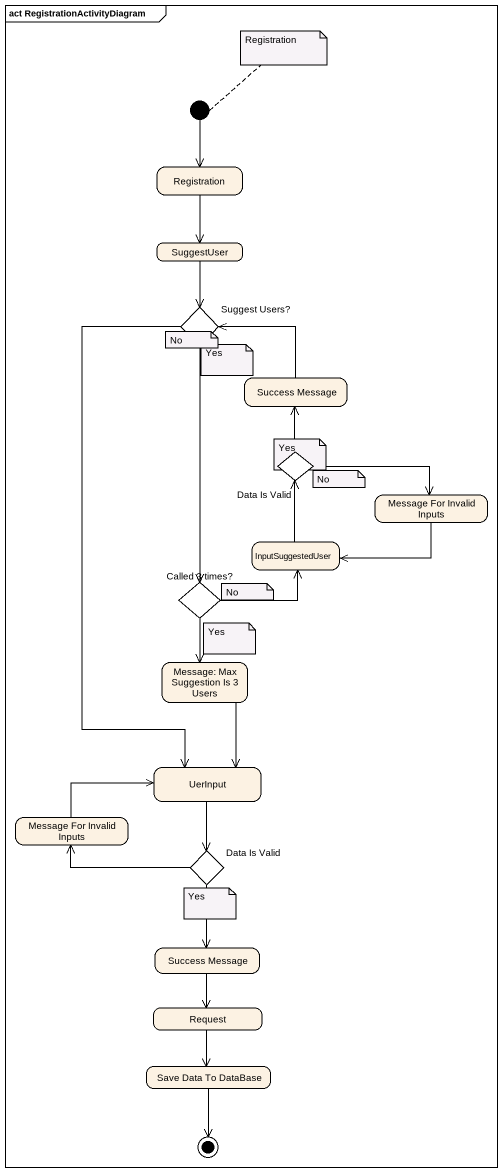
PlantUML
@startuml
mainframe act RegistrationActivityDiagram
hide empty description
state initial1 <<start>>
state Registration
state SuggestUser
state "Suggest Users?" as Suggest_Users <<choice>>
state "Success Message" as Success_Message
state "Data Is Valid" as Data_Is_Valid <<choice>>
state "Message For Invalid Inputs" as Message_For_Invalid_Inputs
state InputSuggestedUser
state "Called 3 times?" as Called_3_times <<choice>>
state "Message: Max Suggestion Is 3 Users" as Message_Max_Suggestion_Is_3
state UerInput
state "Message For Invalid Inputs" as Message_For_Invalid_Inputs_2
state "Data Is Valid" as Data_Is_Valid_2 <<choice>>
state "Success Message" as Success_Message_2
state Request
state "Save Data To DataBase" as Save_Data_To_DataBase
initial1 --> Registration
Registration --> SuggestUser
SuggestUser --> Suggest_Users
Suggest_Users --> Called_3_times
Suggest_Users --> UerInput
Success_Message -up-> Suggest_Users
Data_Is_Valid -up-> Success_Message
Data_Is_Valid -right-> Message_For_Invalid_Inputs
Message_For_Invalid_Inputs -left-> InputSuggestedUser
InputSuggestedUser -up-> Data_Is_Valid
Called_3_times -right-> InputSuggestedUser
Called_3_times --> Message_Max_Suggestion_Is_3
Message_Max_Suggestion_Is_3 --> UerInput
UerInput --> Data_Is_Valid_2
Message_For_Invalid_Inputs_2 -right-> UerInput
Data_Is_Valid_2 -left-> Message_For_Invalid_Inputs_2
Data_Is_Valid_2 --> Success_Message_2
Success_Message_2 --> Request
Request --> Save_Data_To_DataBase
Save_Data_To_DataBase --> [*]
note top of initial1 : Registration
note as N2
  No
end note
note as N3
  Yes
end note
note as N4
  Yes
end note
note as N5
  No
end note
note as N6
  No
end note
note as N7
  Yes
end note
note as N8
  Yes
end note
@enduml
